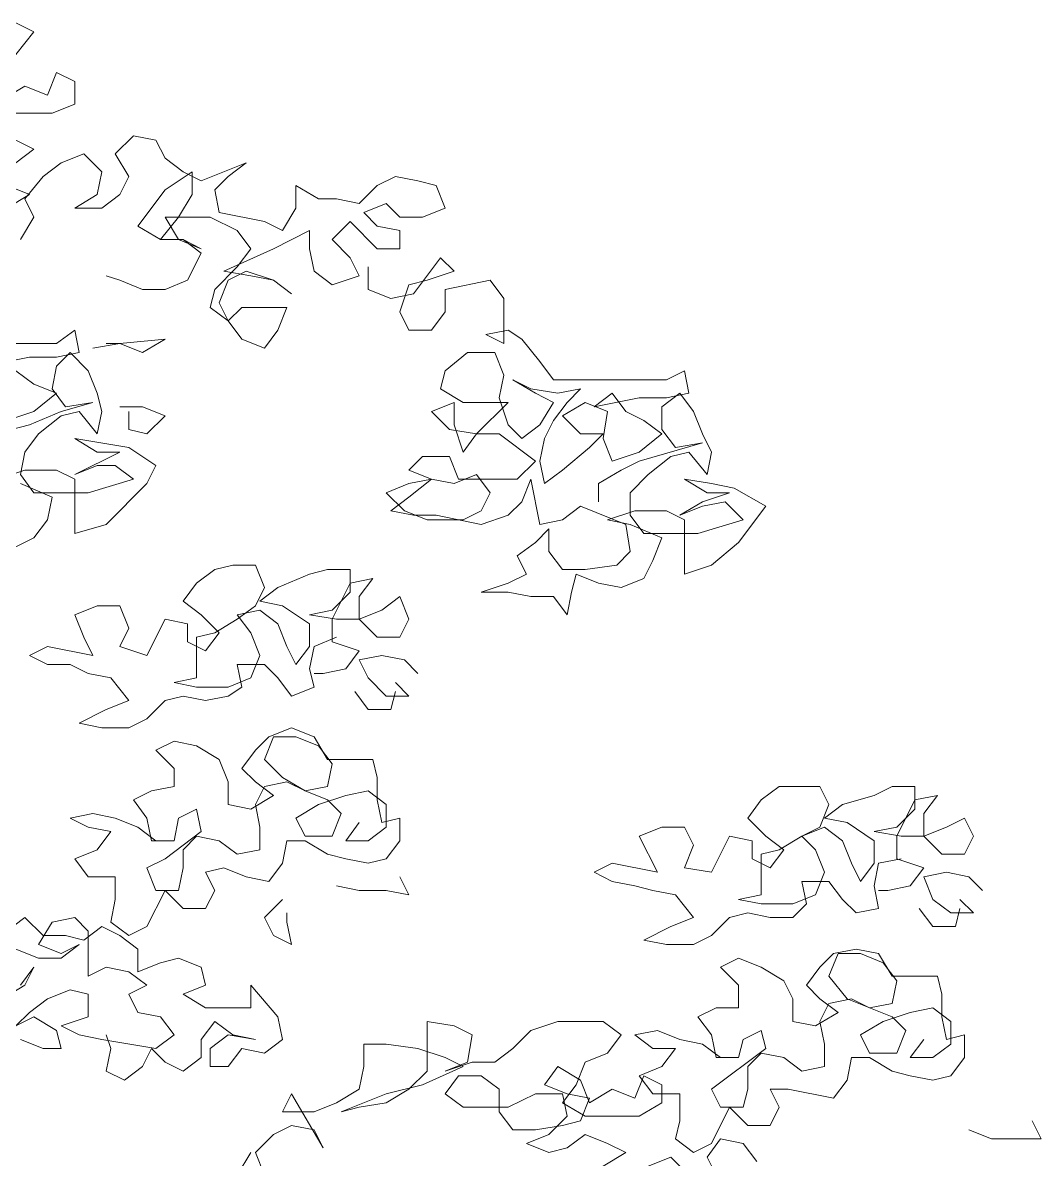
# Model space of a CAD drawing. Header units: millimetres. Extents: x 11446 to 37687, y -223 to 11932.
# Drawn here: x 34551 to 36955, y 7653 to 10333 of the extents above; entities that cross this region are included whole.
import ezdxf

# ---------------------------------------------------------------- set-up
doc = ezdxf.new("R2010")
doc.units = ezdxf.units.MM
doc.layers.add('A-VEG-___-___-EXI', color=250, linetype='Continuous', lineweight=25)

msp = doc.modelspace()

# ---------------------------------------------------------------- linework, layer by layer
at = {"layer": 'A-VEG-___-___-EXI', "color": 28, "lineweight": 15, "flags": 128}
for points in [[(34535.1, 10333.5), (34577.7, 10312.1), (34535.1, 10258.8)], [(34492.5, 10120.3), (34620.4, 10120.3), (34673.7, 10141.6), (34673.7, 10194.9), (34631, 10216.2), (34609.7, 10162.9), (34556.4, 10184.2), (34503.1, 10152.2)], [(34492.5, 10077.6), (34577.7, 10035), (34535.1, 10003)], [(34545.8, 9821.8), (34577.7, 9875.1), (34556.4, 9917.7), (34599.1, 9971), (34641.7, 10003), (34695, 10024.3), (34737.6, 9981.7), (34727, 9928.4), (34673.7, 9896.4), (34737.6, 9896.4), (34780.3, 9928.4), (34801.6, 9971), (34769.6, 10024.3), (34812.3, 10067), (34865.6, 10056.3), (34886.9, 10013.7), (34929.5, 9981.7), (34972.2, 9960.4), (35078.8, 10003), (35036.1, 9971), (35004.1, 9939), (35014.8, 9885.7), (35121.4, 9864.4), (35164, 9843.1), (35196, 9896.4), (35196, 9949.7), (35249.3, 9917.7), (35292, 9917.7), (35345.3, 9907.1), (35387.9, 9949.7), (35430.5, 9971), (35483.8, 9960.4), (35526.5, 9949.7), (35547.8, 9896.4), (35494.5, 9875.1), (35441.2, 9875.1), (35409.2, 9907.1), (35355.9, 9885.7), (35387.9, 9853.8), (35441.2, 9843.1), (35441.2, 9800.5), (35387.9, 9800.5), (35323.9, 9864.4), (35281.3, 9821.8), (35323.9, 9779.2), (35345.3, 9736.5), (35281.3, 9715.2), (35238.7, 9747.2), (35228, 9800.5), (35228, 9843.1), (35142.7, 9800.5), (35025.5, 9747.2), (35089.4, 9736.5), (35142.7, 9725.9), (35185.4, 9693.9), (35142.7, 9725.9), (35078.8, 9747.2), (35036.1, 9725.9), (35014.8, 9672.6), (35036.1, 9629.9), (35068.1, 9661.9), (35174.7, 9661.9), (35153.4, 9608.6), (35121.4, 9566), (35068.1, 9587.3), (35036.1, 9629.9), (34993.5, 9661.9), (35004.1, 9704.5), (35057.4, 9757.8), (35089.4, 9800.5), (35057.4, 9843.1), (34993.5, 9875.1), (34886.9, 9875.1), (34918.9, 9821.8), (34972.2, 9800.5), (34929.5, 9821.8), (34876.2, 9821.8), (34918.9, 9875.1), (34950.8, 9928.4), (34950.8, 9981.7), (34886.9, 9939), (34822.9, 9853.8), (34876.2, 9821.8), (34929.5, 9821.8), (34972.2, 9789.8), (34940.2, 9725.9), (34886.9, 9704.5), (34833.6, 9704.5), (34780.3, 9725.9), (34748.3, 9736.5)], [(34513.8, 9896.4), (34567.1, 9928.4), (34460.5, 9971)], [(35366.6, 9757.8), (35366.6, 9704.5), (35419.9, 9683.2), (35473.2, 9693.9), (35537.1, 9779.2), (35569.1, 9747.2), (35505.2, 9725.9), (35462.5, 9715.2), (35441.2, 9651.2), (35462.5, 9608.6), (35515.8, 9608.6), (35547.8, 9651.2), (35547.8, 9704.5), (35654.4, 9725.9), (35686.4, 9683.2), (35686.4, 9576.6), (35643.7, 9597.9), (35697, 9608.6), (35729, 9587.3), (35771.6, 9534), (35803.6, 9491.3), (36070.1, 9491.3), (36112.8, 9512.7), (36123.4, 9459.4), (36070.1, 9448.7), (36006.2, 9448.7), (35899.6, 9427.4), (35942.2, 9459.4), (35974.2, 9416.7), (36016.8, 9395.4), (36059.5, 9363.4), (36006.2, 9320.8), (35942.2, 9299.5), (35920.9, 9352.8), (35931.5, 9416.7), (35878.2, 9438), (35824.9, 9406.1), (35867.6, 9363.4), (35920.9, 9363.4), (35888.9, 9331.4), (35824.9, 9278.1), (35782.3, 9246.2), (35771.6, 9299.5), (35782.3, 9352.8), (35803.6, 9395.4), (35835.6, 9438), (35867.6, 9470), (35814.3, 9459.4), (35750.3, 9470), (35707.7, 9491.3), (35761, 9459.4), (35803.6, 9438), (35771.6, 9384.7), (35729, 9352.8), (35697, 9384.7), (35675.7, 9448.7), (35686.4, 9502), (35665, 9555.3), (35601.1, 9555.3), (35547.8, 9512.7), (35537.1, 9470), (35590.4, 9438), (35697, 9438), (35622.4, 9363.4), (35590.4, 9320.8), (35569.1, 9384.7), (35569.1, 9438), (35515.8, 9416.7), (35558.5, 9374.1), (35622.4, 9363.4), (35675.7, 9363.4), (35761, 9299.5), (35718.3, 9256.8), (35579.8, 9256.8), (35558.5, 9310.1), (35494.5, 9310.1), (35462.5, 9278.1), (35515.8, 9256.8), (35569.1, 9246.2), (35622.4, 9267.5), (35654.4, 9224.8), (35633.1, 9182.2), (35590.4, 9160.9), (35505.2, 9160.9), (35451.9, 9182.2), (35409.2, 9224.8), (35462.5, 9246.2), (35515.8, 9256.8), (35462.5, 9214.2), (35419.9, 9182.2), (35473.2, 9171.5), (35526.5, 9171.5), (35633.1, 9150.2), (35697, 9171.5), (35729, 9203.5), (35750.3, 9256.8), (35771.6, 9150.2), (35824.9, 9160.9), (35867.6, 9192.9), (35974.2, 9150.2), (35984.8, 9086.3), (35952.9, 9054.3), (35878.2, 9043.6), (35824.9, 9043.6), (35793, 9086.3), (35793, 9139.6), (35761, 9107.6), (35718.3, 9075.6), (35739.7, 9033), (35697, 9011.6), (35633.1, 8990.3), (35697, 8990.3), (35750.3, 8979.7), (35803.6, 8979.7), (35835.6, 8937), (35846.3, 8990.3), (35856.9, 9033), (35910.2, 9011.6), (35963.5, 9001), (36016.8, 9022.3), (36038.1, 9064.9), (36059.5, 9118.2), (35984.8, 9150.2), (35931.5, 9160.9), (35995.5, 9182.2), (36070.1, 9182.2), (36112.8, 9160.9), (36112.8, 9033), (36176.7, 9054.3), (36240.7, 9107.6), (36304.6, 9192.9), (36230, 9235.5), (36176.7, 9246.2), (36112.8, 9256.8), (36166.1, 9224.8), (36219.4, 9224.8), (36155.4, 9203.5), (36102.1, 9171.5), (36155.4, 9192.9), (36208.7, 9203.5), (36251.3, 9160.9), (36144.7, 9128.9), (36016.8, 9128.9), (35984.8, 9171.5), (35984.8, 9224.8), (36027.5, 9267.5), (36080.8, 9310.1), (36123.4, 9320.8), (36166.1, 9267.5), (36176.7, 9320.8), (36155.4, 9363.4), (36134.1, 9416.7), (36102.1, 9459.4), (36059.5, 9427.4), (36059.5, 9374.1), (36091.4, 9331.4), (36155.4, 9342.1), (36006.2, 9299.5), (35963.5, 9278.1), (35910.2, 9246.2), (35910.2, 9203.5)], [(34492.5, 9576.6), (34631, 9576.6), (34673.7, 9608.6), (34684.3, 9555.3), (34631, 9544.6), (34567.1, 9544.6), (34460.5, 9523.3)], [(34716.3, 9566), (34780.3, 9576.6), (34886.9, 9587.3), (34833.6, 9555.3), (34780.3, 9576.6), (34748.3, 9576.6)], [(34492.5, 9256.8), (34556.4, 9278.1), (34631, 9278.1), (34673.7, 9256.8), (34673.7, 9128.9), (34748.3, 9150.2), (34844.2, 9246.2), (34865.6, 9288.8), (34801.6, 9331.4), (34673.7, 9352.8), (34727, 9320.8), (34780.3, 9320.8), (34673.7, 9267.5), (34727, 9288.8), (34769.6, 9288.8), (34812.3, 9256.8), (34705.7, 9224.8), (34577.7, 9224.8), (34545.8, 9267.5), (34556.4, 9320.8), (34588.4, 9363.4), (34641.7, 9406.1), (34684.3, 9416.7), (34727, 9363.4), (34737.6, 9416.7), (34727, 9459.4), (34705.7, 9512.7), (34663, 9555.3), (34631, 9523.3), (34620.4, 9470), (34652.4, 9427.4), (34716.3, 9438), (34641.7, 9416.7), (34567.1, 9384.7), (34524.4, 9374.1)], [(34535.1, 9512.7), (34577.7, 9480.7), (34631, 9459.4), (34577.7, 9416.7), (34513.8, 9395.4)], [(34780.3, 9427.4), (34833.6, 9427.4), (34886.9, 9406.1), (34844.2, 9363.4), (34801.6, 9374.1), (34801.6, 9416.7)], [(34535.1, 9096.9), (34577.7, 9118.2), (34609.7, 9160.9), (34620.4, 9214.2), (34545.8, 9246.2)], [(35292, 8883.7), (35238.7, 8862.4), (35228, 8809.1), (35238.7, 8766.5), (35185.4, 8745.1), (35153.4, 8787.8), (35121.4, 8819.8), (35057.4, 8819.8), (35068.1, 8766.5), (35036.1, 8745.1), (34982.8, 8734.5), (34929.5, 8745.1), (34886.9, 8734.5), (34844.2, 8691.8), (34801.6, 8670.5), (34737.6, 8670.5), (34684.3, 8681.2), (34748.3, 8713.2), (34801.6, 8734.5), (34759, 8787.8), (34705.7, 8798.4), (34663, 8819.8), (34609.7, 8819.8), (34567.1, 8841.1), (34609.7, 8862.4), (34716.3, 8841.1), (34695, 8883.7), (34673.7, 8937), (34727, 8958.3), (34780.3, 8958.3), (34801.6, 8905), (34780.3, 8862.4), (34844.2, 8841.1), (34886.9, 8926.4), (34940.2, 8915.7), (34940.2, 8873.1), (34982.8, 8851.7), (35014.8, 8894.4), (34972.2, 8937), (34929.5, 8969), (34961.5, 9011.6), (35004.1, 9043.6), (35046.8, 9054.3), (35100.1, 9054.3), (35121.4, 9001), (35100.1, 8958.3), (35057.4, 8926.4), (35004.1, 8894.4), (34961.5, 8883.7), (34961.5, 8787.8), (34908.2, 8777.1), (34961.5, 8766.5), (35036.1, 8766.5), (35089.4, 8787.8), (35110.7, 8841.1), (35089.4, 8894.4), (35057.4, 8937), (35110.7, 8947.7), (35153.4, 8915.7), (35174.7, 8862.4), (35196, 8819.8), (35228, 8862.4), (35228, 8915.7), (35164, 8958.3), (35110.7, 8969), (35153.4, 9001), (35228, 9033), (35270.6, 9043.6), (35323.9, 9043.6), (35323.9, 8990.3), (35281.3, 8947.7), (35228, 8937), (35292, 8926.4), (35345.3, 8926.4), (35398.6, 8947.7), (35441.2, 8979.7), (35462.5, 8926.4), (35441.2, 8883.7), (35387.9, 8883.7), (35345.3, 8926.4), (35345.3, 8979.7), (35377.2, 9022.3), (35323.9, 9011.6), (35281.3, 8926.4), (35281.3, 8873.1), (35345.3, 8851.7), (35313.3, 8809.1), (35260, 8798.4), (35238.7, 8798.4)], [(35483.8, 8798.4), (35451.9, 8830.4), (35398.6, 8841.1), (35345.3, 8830.4), (35366.6, 8787.8), (35409.2, 8745.1), (35462.5, 8745.1), (35430.5, 8777.1)], [(35334.6, 8755.8), (35366.6, 8713.2), (35419.9, 8713.2), (35430.5, 8755.8)], [(34865.6, 8404), (34822.9, 8436), (34769.6, 8457.3), (34716.3, 8468), (34663, 8457.3), (34705.7, 8436), (34759, 8425.3), (34727, 8382.7), (34673.7, 8361.4), (34705.7, 8318.7), (34769.6, 8318.7), (34769.6, 8265.4), (34759, 8212.1), (34801.6, 8180.2), (34844.2, 8201.5), (34886.9, 8286.8), (34929.5, 8244.1), (34982.8, 8244.1), (35004.1, 8286.8), (34982.8, 8329.4), (35025.5, 8340.1), (35078.8, 8318.7), (35132.1, 8308.1), (35164, 8350.7), (35174.7, 8404), (35217.3, 8404), (35270.6, 8372), (35313.3, 8361.4), (35366.6, 8350.7), (35409.2, 8361.4), (35441.2, 8404), (35441.2, 8457.3), (35398.6, 8446.7), (35387.9, 8500), (35387.9, 8553.3), (35377.2, 8595.9), (35270.6, 8595.9), (35238.7, 8649.2), (35185.4, 8670.5), (35132.1, 8649.2), (35100.1, 8617.2), (35068.1, 8574.6), (35100.1, 8542.6), (35142.7, 8510.6), (35089.4, 8478.6), (35036.1, 8489.3), (35036.1, 8542.6), (35014.8, 8595.9), (34961.5, 8627.9), (34908.2, 8638.5), (34865.6, 8617.2), (34908.2, 8574.6), (34908.2, 8531.9), (34854.9, 8521.3), (34812.3, 8500), (34844.2, 8457.3), (34854.9, 8404), (34908.2, 8404), (34918.9, 8457.3), (34961.5, 8478.6), (34972.2, 8425.3), (34886.9, 8361.4), (34844.2, 8340.1), (34865.6, 8286.8), (34918.9, 8286.8), (34929.5, 8340.1), (34929.5, 8382.7), (34961.5, 8414.7), (35014.8, 8404), (35057.4, 8372), (35110.7, 8382.7), (35110.7, 8436), (35100.1, 8489.3), (35121.4, 8531.9), (35174.7, 8542.6), (35217.3, 8521.3), (35270.6, 8531.9), (35281.3, 8585.2), (35249.3, 8627.9), (35196, 8649.2), (35142.7, 8649.2), (35121.4, 8595.9), (35164, 8553.3), (35217.3, 8521.3), (35270.6, 8500), (35302.6, 8468), (35281.3, 8414.7), (35217.3, 8414.7), (35196, 8457.3), (35249.3, 8489.3), (35313.3, 8510.6), (35366.6, 8521.3), (35409.2, 8489.3), (35409.2, 8436), (35366.6, 8404), (35313.3, 8404), (35345.3, 8446.7)], [(36624.4, 8361.4), (36571.1, 8350.7), (36560.5, 8297.4), (36571.1, 8244.1), (36517.8, 8233.5), (36485.9, 8265.4), (36453.9, 8308.1), (36389.9, 8308.1), (36400.6, 8254.8), (36368.6, 8222.8), (36315.3, 8222.8), (36262, 8233.5), (36219.4, 8222.8), (36176.7, 8180.2), (36134.1, 8158.8), (36070.1, 8158.8), (36016.8, 8169.5), (36080.8, 8201.5), (36134.1, 8222.8), (36091.4, 8276.1), (36038.1, 8286.8), (35995.5, 8297.4), (35942.2, 8308.1), (35899.6, 8329.4), (35942.2, 8350.7), (36048.8, 8329.4), (36006.2, 8414.7), (36059.5, 8436), (36112.8, 8436), (36134.1, 8393.4), (36112.8, 8340.1), (36176.7, 8329.4), (36219.4, 8414.7), (36272.7, 8404), (36272.7, 8361.4), (36315.3, 8340.1), (36347.3, 8382.7), (36304.6, 8414.7), (36262, 8457.3), (36294, 8500), (36336.6, 8531.9), (36432.6, 8531.9), (36453.9, 8489.3), (36432.6, 8436), (36389.9, 8414.7), (36336.6, 8382.7), (36294, 8372), (36294, 8276.1), (36240.7, 8265.4), (36294, 8254.8), (36368.6, 8254.8), (36421.9, 8276.1), (36443.2, 8329.4), (36421.9, 8382.7), (36389.9, 8414.7), (36443.2, 8436), (36485.9, 8404), (36507.2, 8350.7), (36528.5, 8308.1), (36560.5, 8350.7), (36560.5, 8404), (36496.5, 8446.7), (36443.2, 8457.3), (36485.9, 8489.3), (36560.5, 8510.6), (36603.1, 8531.9), (36656.4, 8531.9), (36656.4, 8478.6), (36613.8, 8436), (36560.5, 8425.3), (36624.4, 8414.7), (36677.7, 8414.7), (36731, 8436), (36773.7, 8457.3), (36795, 8414.7), (36773.7, 8372), (36720.4, 8372), (36677.7, 8414.7), (36677.7, 8468), (36709.7, 8510.6), (36656.4, 8500), (36613.8, 8414.7), (36613.8, 8361.4), (36677.7, 8340.1), (36645.8, 8297.4), (36592.5, 8286.8), (36571.1, 8286.8)], [(35292, 8297.4), (35345.3, 8286.8), (35409.2, 8286.8), (35462.5, 8276.1), (35441.2, 8318.7)], [(36816.3, 8286.8), (36784.3, 8318.7), (36731, 8329.4), (36677.7, 8318.7), (36699.1, 8265.4), (36741.7, 8233.5), (36795, 8233.5), (36763, 8265.4)], [(35164, 8265.4), (35121.4, 8222.8), (35142.7, 8180.2), (35185.4, 8158.8), (35174.7, 8212.1), (35174.7, 8233.5)], [(36667.1, 8244.1), (36699.1, 8201.5), (36752.4, 8201.5), (36763, 8244.1)], [(34471.1, 8158.8), (34556.4, 8222.8), (34599.1, 8180.2), (34652.4, 8180.2), (34695, 8169.5), (34737.6, 8201.5), (34780.3, 8180.2), (34822.9, 8148.2), (34822.9, 8094.9), (34876.2, 8116.2), (34918.9, 8126.9), (34972.2, 8105.5), (34982.8, 8062.9), (34929.5, 8041.6), (34982.8, 8009.6), (35089.4, 8009.6), (35089.4, 8062.9), (35153.4, 7988.3), (35164, 7935), (35121.4, 7903), (35068.1, 7913.7), (35036.1, 7871), (34993.5, 7871), (34993.5, 7913.7), (35036.1, 7945.7), (35100.1, 7935), (35046.8, 7945.7), (35004.1, 7977.6), (34972.2, 7935), (34972.2, 7892.4), (34929.5, 7860.4), (34886.9, 7881.7), (34854.9, 7913.7), (34833.6, 7871), (34790.9, 7839.1), (34748.3, 7860.4), (34759, 7913.7), (34748.3, 7945.7)], [(34545.8, 7935), (34599.1, 7913.7), (34641.7, 7913.7), (34631, 7956.3), (34577.7, 7988.3), (34535.1, 7967), (34567.1, 7999), (34609.7, 8030.9), (34663, 8052.2), (34705.7, 8041.6), (34705.7, 7988.3), (34641.7, 7967), (34684.3, 7945.7), (34737.6, 7935), (34865.6, 7913.7), (34908.2, 7945.7), (34876.2, 7988.3), (34822.9, 7999), (34801.6, 8041.6), (34844.2, 8062.9), (34801.6, 8094.9), (34748.3, 8105.5), (34705.7, 8084.2), (34705.7, 8190.8), (34673.7, 8222.8), (34620.4, 8212.1), (34588.4, 8158.8), (34641.7, 8137.5), (34684.3, 8158.8), (34641.7, 8126.9), (34588.4, 8126.9), (34535.1, 8148.2)], [(36198, 7892.4), (36155.4, 7924.3), (36102.1, 7935), (36048.8, 7956.3), (35995.5, 7945.7), (36038.1, 7913.7), (36091.4, 7913.7), (36059.5, 7871), (36006.2, 7849.7), (36038.1, 7807.1), (36102.1, 7807.1), (36102.1, 7743.1), (36091.4, 7700.5), (36134.1, 7668.5), (36176.7, 7689.8), (36219.4, 7775.1), (36262, 7732.5), (36315.3, 7732.5), (36336.6, 7775.1), (36315.3, 7817.7), (36357.9, 7817.7), (36464.5, 7796.4), (36496.5, 7839.1), (36507.2, 7892.4), (36549.8, 7892.4), (36603.1, 7860.4), (36645.8, 7849.7), (36699.1, 7839.1), (36741.7, 7849.7), (36773.7, 7892.4), (36773.7, 7945.7), (36731, 7935), (36720.4, 7988.3), (36720.4, 8041.6), (36709.7, 8084.2), (36603.1, 8084.2), (36571.1, 8137.5), (36517.8, 8148.2), (36464.5, 8137.5), (36432.6, 8105.5), (36400.6, 8062.9), (36432.6, 8030.9), (36475.2, 7999), (36421.9, 7967), (36368.6, 7977.6), (36368.6, 8030.9), (36347.3, 8073.6), (36294, 8105.5), (36240.7, 8126.9), (36198, 8105.5), (36240.7, 8062.9), (36240.7, 8009.6), (36187.4, 8009.6), (36144.7, 7988.3), (36176.7, 7945.7), (36187.4, 7892.4), (36240.7, 7892.4), (36251.3, 7935), (36294, 7956.3), (36304.6, 7913.7), (36176.7, 7817.7), (36198, 7775.1), (36251.3, 7775.1), (36262, 7817.7), (36262, 7871), (36294, 7903), (36347.3, 7892.4), (36389.9, 7860.4), (36443.2, 7871), (36443.2, 7924.3), (36432.6, 7977.6), (36453.9, 8020.3), (36507.2, 8030.9), (36549.8, 8009.6), (36603.1, 8020.3), (36613.8, 8073.6), (36581.8, 8116.2), (36528.5, 8137.5), (36475.2, 8137.5), (36453.9, 8084.2), (36496.5, 8030.9), (36603.1, 7988.3), (36635.1, 7956.3), (36613.8, 7903), (36549.8, 7903), (36528.5, 7945.7), (36581.8, 7977.6), (36645.8, 7999), (36699.1, 8009.6), (36741.7, 7977.6), (36741.7, 7924.3), (36699.1, 7892.4), (36645.8, 7892.4), (36677.7, 7935)], [(34545.8, 8062.9), (34577.7, 8105.5), (34556.4, 8062.9), (34503.1, 8030.9)], [(35121.4, 7615.2), (35100.1, 7668.5), (35142.7, 7711.1), (35185.4, 7732.5), (35238.7, 7721.8), (35260, 7679.2), (35185.4, 7807.1), (35164, 7764.4), (35238.7, 7764.4), (35292, 7785.8), (35345.3, 7817.7), (35355.9, 7871), (35355.9, 7924.3), (35409.2, 7924.3), (35483.8, 7913.7), (35547.8, 7892.4), (35590.4, 7871), (35494.5, 7828.4), (35409.2, 7807.1), (35302.6, 7764.4), (35345.3, 7775.1), (35409.2, 7785.8), (35462.5, 7817.7), (35505.2, 7860.4), (35505.2, 7977.6), (35569.1, 7967), (35611.8, 7945.7), (35601.1, 7881.7), (35547.8, 7860.4), (35611.8, 7881.7), (35665, 7881.7), (35707.7, 7913.7), (35750.3, 7956.3), (35814.3, 7977.6), (35920.9, 7977.6), (35963.5, 7945.7), (35931.5, 7903), (35878.2, 7881.7), (35856.9, 7828.4), (35824.9, 7785.8), (35878.2, 7753.8), (36006.2, 7753.8), (36059.5, 7785.8), (36059.5, 7828.4), (36016.8, 7849.7), (35995.5, 7796.4), (35942.2, 7817.7), (35888.9, 7785.8), (35867.6, 7839.1), (35814.3, 7871), (35782.3, 7828.4), (35835.6, 7807.1), (35888.9, 7796.4), (35867.6, 7743.1), (35824.9, 7732.5), (35761, 7721.8), (35707.7, 7721.8), (35675.7, 7764.4), (35675.7, 7817.7), (35633.1, 7849.7), (35579.8, 7849.7), (35547.8, 7807.1), (35590.4, 7775.1), (35697, 7775.1), (35761, 7807.1), (35824.9, 7807.1), (35835.6, 7753.8), (35793, 7711.1), (35739.7, 7689.8), (35793, 7668.5), (35835.6, 7679.2), (35878.2, 7711.1), (35931.5, 7689.8), (35974.2, 7668.5), (35920.9, 7636.5)], [(36784.3, 7721.8), (36837.6, 7700.5), (36954.9, 7700.5), (36933.6, 7743.1)], [(36187.4, 7615.2), (36166.1, 7657.8), (36198, 7700.5), (36251.3, 7689.8), (36283.3, 7647.2)], [(35089.4, 7668.5), (35057.4, 7615.2)], [(36027.5, 7636.5), (36080.8, 7657.8), (36123.4, 7615.2)]]:
    msp.add_lwpolyline(points, dxfattribs=at)

doc.saveas('drawing.dxf')
